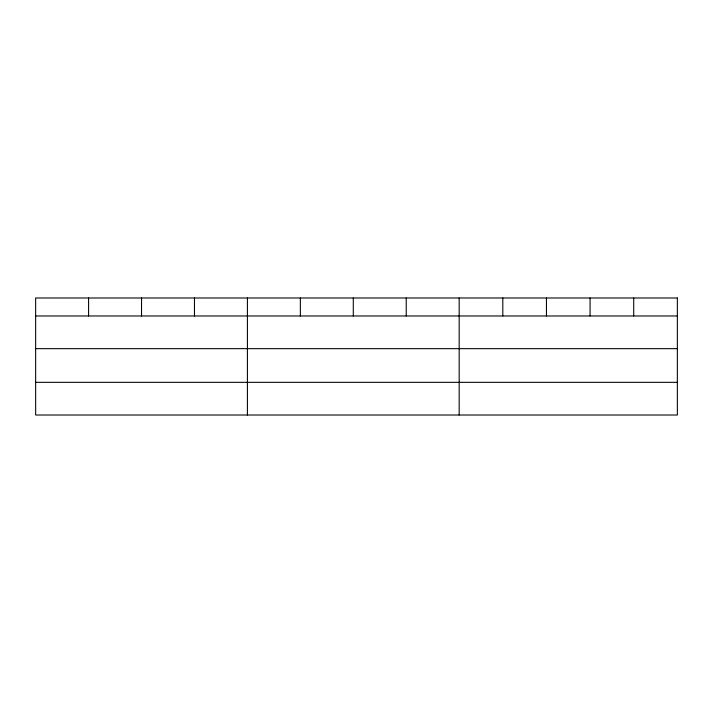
<?xml version="1.0" encoding="UTF-8"?>
<svg xmlns="http://www.w3.org/2000/svg" width="713" height="713" viewBox="0 0 713 713"><rect width="100%" height="100%" fill="white"/><g stroke="black" fill="none" stroke-linecap="round" stroke-linejoin="round"><path stroke-width="1.07" d="M35.65 315.975L677.35 315.975M35.65 348.657L677.35 348.657M35.65 382.328L677.35 382.328M633.714 297.989L633.714 315.975M590.079 297.989L590.079 315.975M546.443 297.989L546.443 315.975M502.808 297.989L502.808 315.975M459.172 297.989L459.172 415.011M406.232 297.989L406.232 315.975M353.291 297.989L353.291 315.975M300.351 297.989L300.351 315.975M247.411 297.989L247.411 415.011M194.471 297.989L194.471 315.975M141.531 297.989L141.531 315.975M88.59 297.989L88.59 315.975M677.35 297.989L35.65 297.989L35.65 415.011L677.35 415.011L677.35 297.989"/></g></svg>
